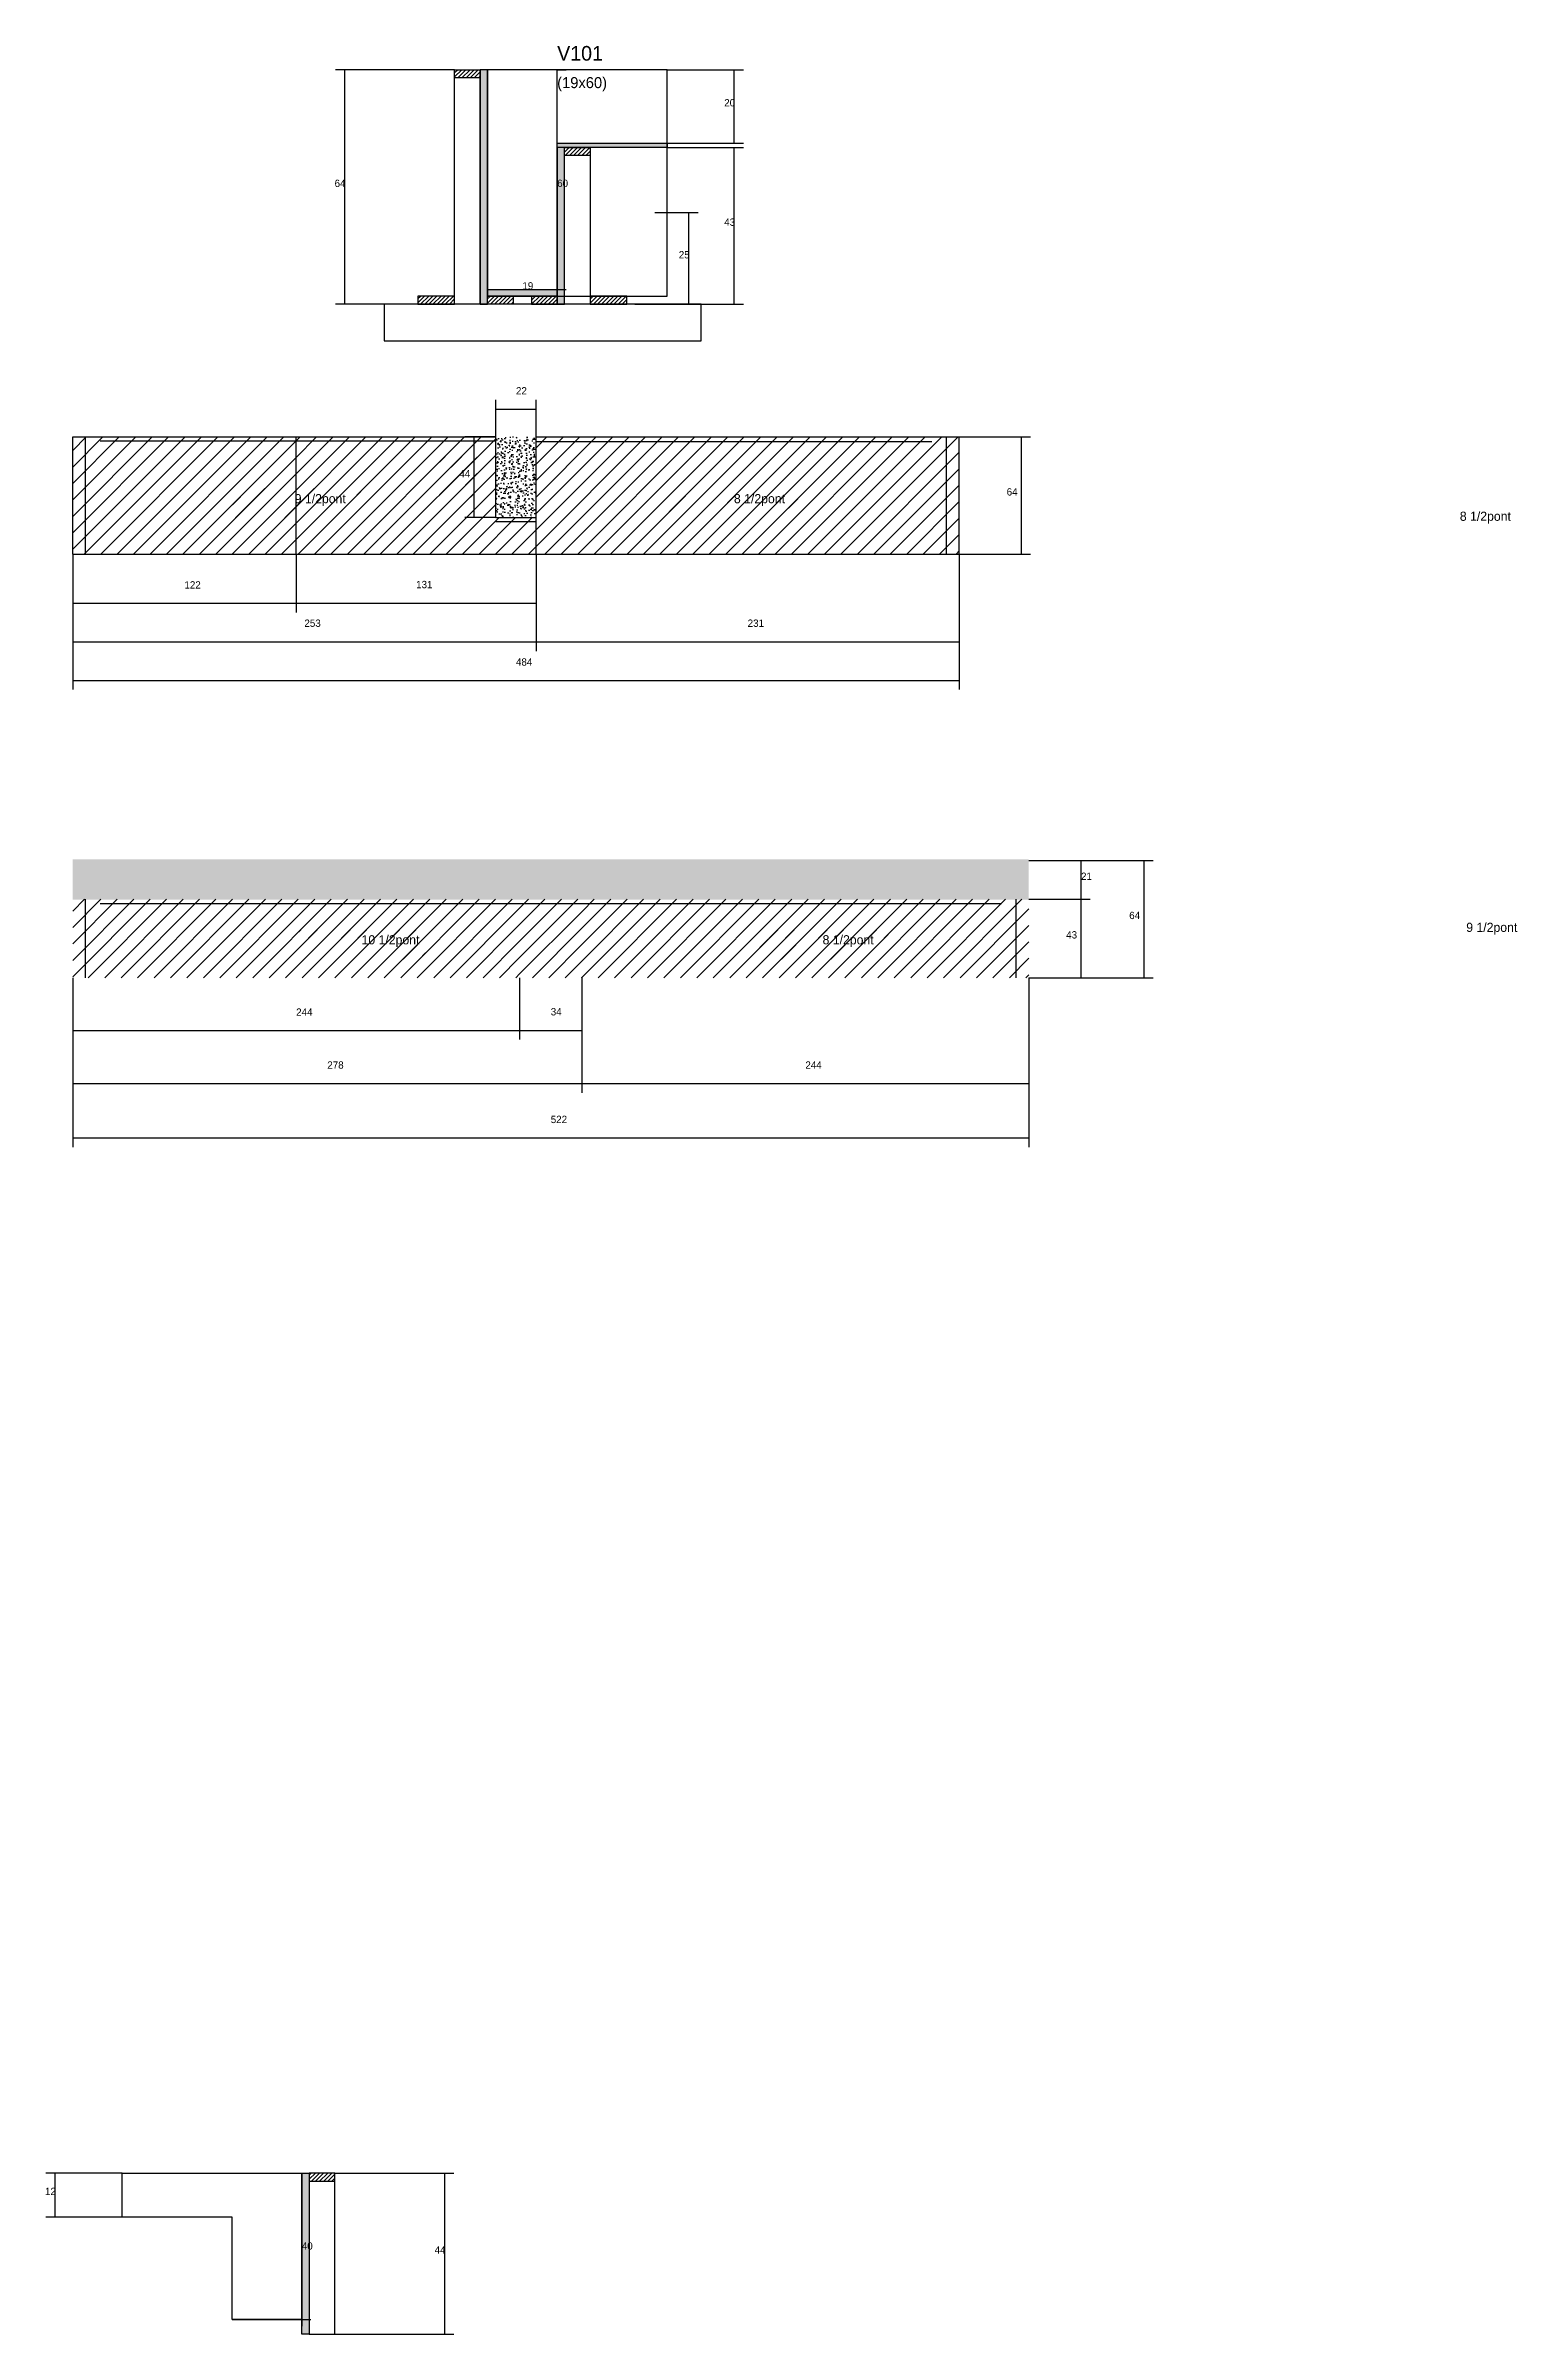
# Model space of a CAD drawing. Header units: metres. Extents: x 137387 to 139711, y 31896 to 33204.
# Drawn here: x 138908 to 139711, y 31936 to 33185 of the extents above; entities that cross this region are included whole.
import ezdxf

# ---------------------------------------------------------------- set-up
doc = ezdxf.new("R2010")
doc.units = ezdxf.units.M
for name, color, linetype in [('CONCRETO', 251, 'Continuous'), ('COTA', 4, 'Continuous'), ('Cota Seção (2x)', 4, 'Continuous'), ('Hachura', 253, 'Continuous'), ('Madeira', 126, 'Continuous'), ('NOMENCLATURA', 7, 'Continuous'), ('Painéis', 200, 'Continuous'), ('SARR_2.2x7', 40, 'Continuous'), ('Texto Seção', 7, 'Continuous')]:
    doc.layers.add(name, color=color, linetype=linetype)

msp = doc.modelspace()

# ---------------------------------------------------------------- hatches: boundary and pattern name
at = {"layer": 'COTA'}
h = msp.add_hatch(dxfattribs=at)
h.set_pattern_fill('AR-CONC', scale=0.03)
h.paths.add_polyline_path([(139153.3, 32927.7), (139175.3, 32927.7), (139175.3, 32971.7), (139153.3, 32971.7)])
h = msp.add_hatch(dxfattribs=at)
h.set_pattern_fill('AR-CONC', scale=0.03)
h.paths.add_polyline_path([(138922.3, 32741), (138922.3, 32719), (139444.3, 32719), (139444.3, 32741)])
at = {"layer": 'Hachura'}
h = msp.add_hatch(dxfattribs=at)
h.set_pattern_fill('ANSI31', scale=0.5)
h.paths.add_polyline_path([(139130.8, 33167.8), (139130.8, 33172.2), (139130.8, 33172.2), (139144.8, 33172.2), (139144.8, 33172.2), (139144.8, 33167.8), (139144.8, 33167.8), (139130.8, 33167.8)])
h = msp.add_hatch(color=8, dxfattribs=at)
h.dxf.hatch_style = 1
h.paths.add_polyline_path([(139148.8, 33172.2), (139144.8, 33172.2), (139144.8, 33172.2), (139144.8, 33044.2), (139144.8, 33044.2), (139148.8, 33044.2), (139148.8, 33044.2), (139148.8, 33172.2)])
h = msp.add_hatch(color=8, dxfattribs=at)
h.dxf.hatch_style = 1
h.paths.add_polyline_path([(139186.8, 33129.8), (139186.8, 33132.2), (139186.8, 33132.2), (139246.8, 33132.2), (139246.8, 33132.2), (139246.8, 33129.8), (139246.8, 33129.8), (139186.8, 33129.8)])
h = msp.add_hatch(color=8, dxfattribs=at)
h.dxf.hatch_style = 1
h.paths.add_polyline_path([(139190.8, 33129.8), (139186.8, 33129.8), (139186.8, 33129.8), (139186.8, 33044.2), (139186.8, 33044.2), (139190.8, 33044.2), (139190.8, 33044.2), (139190.8, 33129.8)])
h = msp.add_hatch(dxfattribs=at)
h.set_pattern_fill('ANSI31', scale=0.5)
h.paths.add_polyline_path([(139190.8, 33125.4), (139190.8, 33129.8), (139190.8, 33129.8), (139204.8, 33129.8), (139204.8, 33129.8), (139204.8, 33125.4), (139204.8, 33125.4), (139190.8, 33125.4)])
h = msp.add_hatch(dxfattribs=at)
h.set_pattern_fill('ANSI31', scale=0.5)
h.paths.add_polyline_path([(139130.8, 33044.2), (139130.8, 33048.6), (139130.8, 33048.6), (139110.8, 33048.6), (139110.8, 33048.6), (139110.8, 33044.2), (139110.8, 33044.2), (139130.8, 33044.2)])
h = msp.add_hatch(color=8, dxfattribs=at)
h.dxf.hatch_style = 1
h.paths.add_polyline_path([(139148.8, 33048.6), (139148.8, 33052.2), (139148.8, 33052.2), (139186.8, 33052.2), (139186.8, 33052.2), (139186.8, 33048.6), (139186.8, 33048.6), (139148.8, 33048.6)])
h = msp.add_hatch(dxfattribs=at)
h.set_pattern_fill('ANSI31', scale=0.5)
h.paths.add_polyline_path([(139148.8, 33044.2), (139148.8, 33048.6), (139148.8, 33048.6), (139162.8, 33048.6), (139162.8, 33048.6), (139162.8, 33044.2), (139162.8, 33044.2), (139148.8, 33044.2)])
h = msp.add_hatch(dxfattribs=at)
h.set_pattern_fill('ANSI31', scale=0.5)
h.paths.add_polyline_path([(139186.8, 33044.2), (139186.8, 33048.6), (139186.8, 33048.6), (139172.8, 33048.6), (139172.8, 33048.6), (139172.8, 33044.2), (139172.8, 33044.2), (139186.8, 33044.2)])
h = msp.add_hatch(dxfattribs=at)
h.set_pattern_fill('ANSI31', scale=0.5)
h.paths.add_polyline_path([(139224.8, 33044.2), (139224.8, 33048.6), (139224.8, 33048.6), (139204.8, 33048.6), (139204.8, 33048.6), (139204.8, 33044.2), (139204.8, 33044.2), (139224.8, 33044.2)])
h = msp.add_hatch(dxfattribs=at)
h.set_pattern_fill('ANSI31', scale=2)
h.paths.add_polyline_path([(139044.3, 32971.7), (138922.3, 32971.7), (138922.3, 32907.7), (139044.3, 32907.7)])
h = msp.add_hatch(dxfattribs=at)
h.set_pattern_fill('ANSI31', scale=2)
h.paths.add_polyline_path([(139153.3, 32971.7), (139044.3, 32971.7), (139044.3, 32907.7), (139175.3, 32907.7), (139175.3, 32927.7), (139153.3, 32927.7)])
h = msp.add_hatch(dxfattribs=at)
h.set_pattern_fill('ANSI31', scale=2)
h.paths.add_polyline_path([(139406.3, 32971.7), (139175.3, 32971.7), (139175.3, 32907.7), (139406.3, 32907.7)])
h = msp.add_hatch(dxfattribs=at)
h.set_pattern_fill('ANSI31', scale=2)
h.paths.add_polyline_path([(139143.2, 32938.9), (139143.2, 32961.1), (139143.2, 32961.1), (139122.6, 32961.1), (139122.6, 32961.1), (139122.6, 32938.9), (139122.6, 32938.9), (139143.2, 32938.9)])
h = msp.add_hatch(dxfattribs=at)
h.set_pattern_fill('ANSI31', scale=2)
h.paths.add_polyline_path([(139007, 32927.5), (139074.6, 32927.5), (139074.6, 32927.5), (139080.1, 32943.5), (139080.1, 32943.5), (139012.5, 32943.5), (139012.5, 32943.5), (139007, 32927.5)])
h = msp.add_hatch(dxfattribs=at)
h.set_pattern_fill('ANSI31', scale=2)
h.paths.add_polyline_path([(139246.9, 32927.5), (139314.5, 32927.5), (139314.5, 32927.5), (139320, 32943.5), (139320, 32943.5), (139252.4, 32943.5), (139252.4, 32943.5), (139246.9, 32927.5)])
h = msp.add_hatch(dxfattribs=at)
h.set_pattern_fill('ANSI31', scale=2)
h.paths.add_polyline_path([(139166.3, 32719.2), (138922.3, 32719.2), (138922.3, 32676.4), (139166.3, 32676.4)])
h = msp.add_hatch(dxfattribs=at)
h.set_pattern_fill('ANSI31', scale=2)
h.paths.add_polyline_path([(139200.3, 32719.2), (139166.3, 32719.2), (139166.3, 32676.4), (139200.3, 32676.4)])
h = msp.add_hatch(dxfattribs=at)
h.set_pattern_fill('ANSI31', scale=2)
h.paths.add_polyline_path([(139444.3, 32719.2), (139200.3, 32719.2), (139200.3, 32676.4), (139444.3, 32676.4)])
h = msp.add_hatch(dxfattribs=at)
h.set_pattern_fill('ANSI31', scale=2)
h.paths.add_polyline_path([(139039.7, 32686.6), (139113.8, 32686.6), (139113.8, 32686.6), (139119.3, 32702.6), (139119.3, 32702.6), (139045.2, 32702.6), (139045.2, 32702.6), (139039.7, 32686.6)])
h = msp.add_hatch(dxfattribs=at)
h.set_pattern_fill('ANSI31', scale=2)
h.paths.add_polyline_path([(139295.3, 32686.6), (139362.9, 32686.6), (139362.9, 32686.6), (139368.4, 32702.6), (139368.4, 32702.6), (139300.8, 32702.6), (139300.8, 32702.6), (139295.3, 32686.6)])
h = msp.add_hatch(color=8, dxfattribs=at)
h.dxf.hatch_style = 1
h.paths.add_polyline_path([(139047.4, 32023.6), (139051.4, 32023.6), (139051.4, 32023.6), (139051.4, 31935.6), (139051.4, 31935.6), (139047.4, 31935.6), (139047.4, 31935.6), (139047.4, 32023.6)])
h = msp.add_hatch(dxfattribs=at)
h.set_pattern_fill('ANSI31', scale=0.5)
h.paths.add_polyline_path([(139065.4, 32019.2), (139065.4, 32023.6), (139065.4, 32023.6), (139051.4, 32023.6), (139051.4, 32023.6), (139051.4, 32019.2), (139051.4, 32019.2), (139065.4, 32019.2)])

# ---------------------------------------------------------------- linework, layer by layer
at = {"layer": 'CONCRETO'}
for points in [[(139186.8, 33132.2), (139246.8, 33132.2), (139246.8, 33172.2), (139186.8, 33172.2), (139186.8, 33172.2), (139148.8, 33172.2), (139148.8, 33048.6), (139148.8, 33048.6), (139148.8, 33052.2), (139186.8, 33052.2)], [(139148.8, 33048.6), (139246.8, 33048.6), (139246.8, 33172.2), (139148.8, 33172.2)], [(139009.4, 31999.6), (138949.4, 31999.6), (138949.4, 32023.6), (139009.4, 32023.6), (139009.4, 32023.6), (139047.4, 32023.6), (139047.4, 31940), (139047.4, 31940), (139047.4, 31943.6), (139009.4, 31943.6)]]:
    msp.add_lwpolyline(points, close=True, dxfattribs=at)
at = {"layer": 'COTA'}
for p, q in [((139130.8, 33172.2), (139065.8, 33172.2)), ((139070.8, 33044.2), (139070.8, 33172.2)), ((139246.8, 33172.2), (139288.5, 33172.2)), ((139283.5, 33132.2), (139283.5, 33172.2)), ((139246.8, 33132.2), (139288.5, 33132.2)), ((139246.8, 33129.8), (139288.5, 33129.8)), ((139283.5, 33044.2), (139283.5, 33129.8)), ((139240.1, 33094.2), (139263.7, 33094.2)), ((139258.7, 33044.2), (139258.7, 33094.2)), ((139130.8, 33044.2), (139065.8, 33044.2)), ((139229.2, 33044.2), (139288.5, 33044.2)), ((139240.1, 33044.2), (139263.7, 33044.2)), ((139153.3, 32971.7), (139153.3, 32991.9)), ((139153.3, 32986.9), (139175.3, 32986.9)), ((139175.3, 32971.7), (139175.3, 32991.9)), ((139153.3, 32971.7), (139136.4, 32971.7)), ((139141.4, 32927.7), (139141.4, 32971.7)), ((139406.3, 32971.7), (139445.3, 32971.7)), ((139440.3, 32907.7), (139440.3, 32971.7)), ((139153.3, 32927.7), (139136.4, 32927.7)), ((138922.3, 32907.7), (138922.3, 32875.9)), ((138922.3, 32907.7), (138922.3, 32833.7)), ((138922.3, 32907.7), (138922.3, 32854.8)), ((139044.3, 32907.7), (139044.3, 32875.9)), ((139044.3, 32907.7), (139044.3, 32875.9)), ((139175.3, 32907.7), (139175.3, 32875.9)), ((139175.3, 32907.7), (139175.3, 32854.8)), ((139175.3, 32907.7), (139175.3, 32854.8)), ((139406.3, 32907.7), (139406.3, 32854.8)), ((139406.3, 32907.7), (139445.3, 32907.7)), ((139406.3, 32907.7), (139406.3, 32833.7)), ((138922.3, 32880.9), (139044.3, 32880.9)), ((139044.3, 32880.9), (139175.3, 32880.9)), ((138922.3, 32859.8), (139175.3, 32859.8)), ((139175.3, 32859.8), (139406.3, 32859.8)), ((138922.3, 32838.7), (139406.3, 32838.7)), ((139444.3, 32740.4), (139477.8, 32740.4)), ((139444.3, 32740.4), (139512.2, 32740.4)), ((139472.8, 32719.2), (139472.8, 32740.4)), ((139507.2, 32676.4), (139507.2, 32740.4)), ((139444.3, 32719.2), (139477.8, 32719.2)), ((139444.3, 32719.2), (139477.8, 32719.2)), ((139472.8, 32676.4), (139472.8, 32719.2)), ((138922.3, 32676.4), (138922.3, 32613.6)), ((138922.3, 32676.4), (138922.3, 32642.6)), ((138922.3, 32676.4), (138922.3, 32583.9)), ((139166.3, 32676.4), (139166.3, 32642.6)), ((139166.3, 32676.4), (139166.3, 32642.6)), ((139200.3, 32676.4), (139200.3, 32613.6)), ((139200.3, 32676.4), (139200.3, 32613.6)), ((139200.3, 32676.4), (139200.3, 32642.6)), ((139444.3, 32676.4), (139444.3, 32613.6)), ((139444.3, 32676.4), (139477.8, 32676.4)), ((139444.3, 32676.4), (139512.2, 32676.4)), ((139444.3, 32676.4), (139444.3, 32583.9)), ((138922.3, 32647.6), (139166.3, 32647.6)), ((139166.3, 32647.6), (139200.3, 32647.6)), ((138922.3, 32618.6), (139200.3, 32618.6)), ((139200.3, 32618.6), (139444.3, 32618.6)), ((138922.3, 32588.9), (139444.3, 32588.9)), ((138949.4, 32023.6), (138907.7, 32023.6)), ((138912.7, 31999.6), (138912.7, 32023.6)), ((139065.4, 32023.6), (139130.4, 32023.6)), ((139125.4, 31935.6), (139125.4, 32023.6)), ((138949.4, 31999.6), (138907.7, 31999.6)), ((139065.4, 31935.6), (139130.4, 31935.6))]:
    msp.add_line(p, q, dxfattribs=at)
at = {"layer": 'Cota Seção (2x)'}
for p, q in [((139186.8, 33052.2), (139186.8, 33172.2)), ((139186.8, 33172.2), (139191.8, 33172.2)), ((139148.8, 33044.2), (139148.8, 33057.2)), ((139186.8, 33044.2), (139186.8, 33057.2)), ((139148.8, 33052.2), (139186.8, 33052.2)), ((139186.8, 33052.2), (139191.8, 33052.2)), ((139009.4, 32023.6), (139052.4, 32023.6)), ((139047.4, 31943.6), (139047.4, 32023.6)), ((139009.4, 31943.6), (139052.4, 31943.6))]:
    msp.add_line(p, q, dxfattribs=at)
at = {"layer": 'Madeira'}
for points in [[(139130.8, 33167.8), (139130.8, 33172.2), (139144.8, 33172.2), (139144.8, 33167.8)], [(139130.8, 33172.2), (139144.8, 33172.2), (139144.8, 33044.2), (139130.8, 33044.2)], [(139190.8, 33125.4), (139190.8, 33129.8), (139204.8, 33129.8), (139204.8, 33125.4)], [(139190.8, 33129.8), (139204.8, 33129.8), (139204.8, 33044.2), (139190.8, 33044.2)], [(139092.4, 33024.2), (139265.4, 33024.2), (139265.4, 33044.2), (139092.4, 33044.2)], [(139130.8, 33044.2), (139130.8, 33048.6), (139110.8, 33048.6), (139110.8, 33044.2)], [(139148.8, 33044.2), (139148.8, 33048.6), (139162.8, 33048.6), (139162.8, 33044.2)], [(139186.8, 33044.2), (139186.8, 33048.6), (139172.8, 33048.6), (139172.8, 33044.2)], [(139224.8, 33044.2), (139224.8, 33048.6), (139204.8, 33048.6), (139204.8, 33044.2)], [(139065.4, 32019.2), (139065.4, 32023.6), (139051.4, 32023.6), (139051.4, 32019.2)], [(139065.4, 32023.6), (139051.4, 32023.6), (139051.4, 31935.6), (139065.4, 31935.6)]]:
    msp.add_lwpolyline(points, close=True, dxfattribs=at)
at = {"layer": 'Painéis'}
for p, q in [((139144.8, 33044.2), (139144.8, 33172.2)), ((139186.8, 33132.2), (139246.8, 33132.2)), ((139186.8, 33044.2), (139186.8, 33129.8)), ((139148.8, 33052.2), (139186.8, 33052.2)), ((139148.8, 33048.6), (139148.8, 33052.2)), ((139186.8, 33048.6), (139186.8, 33052.2)), ((138922.3, 32971.7), (139153.3, 32971.7)), ((138922.3, 32907.7), (138922.3, 32971.7)), ((139044.3, 32907.7), (139044.3, 32971.7)), ((139153.3, 32927.7), (139153.3, 32971.7)), ((139175.3, 32971.7), (139406.3, 32971.7)), ((139175.3, 32907.7), (139175.3, 32971.7)), ((139406.3, 32907.7), (139406.3, 32971.7)), ((139153.3, 32927.7), (139175.3, 32927.7)), ((138922.3, 32907.7), (139175.3, 32907.7)), ((139175.3, 32907.7), (139406.3, 32907.7))]:
    msp.add_line(p, q, dxfattribs=at)
for points in [[(139148.8, 33172.2), (139144.8, 33172.2), (139144.8, 33044.2), (139148.8, 33044.2)], [(139186.8, 33129.8), (139186.8, 33132.2), (139246.8, 33132.2), (139246.8, 33129.8)], [(139190.8, 33129.8), (139186.8, 33129.8), (139186.8, 33044.2), (139190.8, 33044.2)], [(139148.8, 33048.6), (139148.8, 33052.2), (139186.8, 33052.2), (139186.8, 33048.6)], [(139047.4, 32023.6), (139051.4, 32023.6), (139051.4, 31935.6), (139047.4, 31935.6)]]:
    msp.add_lwpolyline(points, close=True, dxfattribs=at)
at = {"layer": 'SARR_2.2x7'}
for p, q in [((138929.3, 32907.7), (138929.3, 32971.7)), ((138937.3, 32969.5), (139153.3, 32969.5)), ((139175.3, 32969.3), (139391.3, 32969.3)), ((139399.3, 32907.7), (139399.3, 32971.7)), ((139153.3, 32925.5), (139175.3, 32925.5)), ((138929.3, 32676.4), (138929.3, 32719.2)), ((139437.3, 32676.4), (139437.3, 32719.2)), ((138937.3, 32717), (139200.3, 32717)), ((139200.3, 32717), (139429.3, 32717))]:
    msp.add_line(p, q, dxfattribs=at)

# ---------------------------------------------------------------- texts
at = {"layer": 'COTA'}
for s, p in [('20', (139278, 33152.2)), ('64', (139065.3, 33108.2)), ('43', (139278, 33087)), ('25', (139253.2, 33069.2)), ('22', (139164.3, 32994.9)), ('44', (139133.4, 32949.7)), ('64', (139432.2, 32939.7)), ('122', (138983.3, 32888.9)), ('131', (139109.8, 32889.1)), ('253', (139048.8, 32868)), ('231', (139290.8, 32868)), ('484', (139164.3, 32846.8)), ('21', (139472.8, 32729.8)), ('64', (139499.1, 32708.4)), ('43', (139464.7, 32697.8)), ('244', (139044.3, 32655.6)), ('34', (139183.3, 32655.8)), ('278', (139061.3, 32626.7)), ('244', (139322.3, 32626.7)), ('522', (139183.3, 32597)), ('12', (138907.2, 32011.6)), ('44', (139119.9, 31979.6))]:
    msp.add_text(s, height=4, dxfattribs=at).set_placement(p)
at = {"layer": 'Cota Seção (2x)'}
for s, p in [('60', (139186.8, 33108.2)), ('19', (139167.8, 33052.2)), ('40', (139047.4, 31981.8))]:
    msp.add_text(s, height=4, dxfattribs=at).set_placement(p)
at = {"layer": 'NOMENCLATURA'}
for s, p in [('9 1/2pont', (139043.5, 32935.5)), ('8 1/2pont', (139283.3, 32935.5)), ('8 1/2pont', (139679.6, 32925.9)), ('9 1/2pont', (139683.1, 32701.4)), ('10 1/2pont', (139080, 32694.6)), ('8 1/2pont', (139331.7, 32694.6))]:
    msp.add_text(s, height=5, dxfattribs=at).set_placement(p)
at = {"layer": 'Texto Seção'}
for s, height, p in [('V101', 8, (139186.8, 33177.2)), ('(19x60)', 6, (139186.8, 33162.2))]:
    msp.add_text(s, height=height, dxfattribs=at).set_placement(p)

doc.saveas('drawing.dxf')
